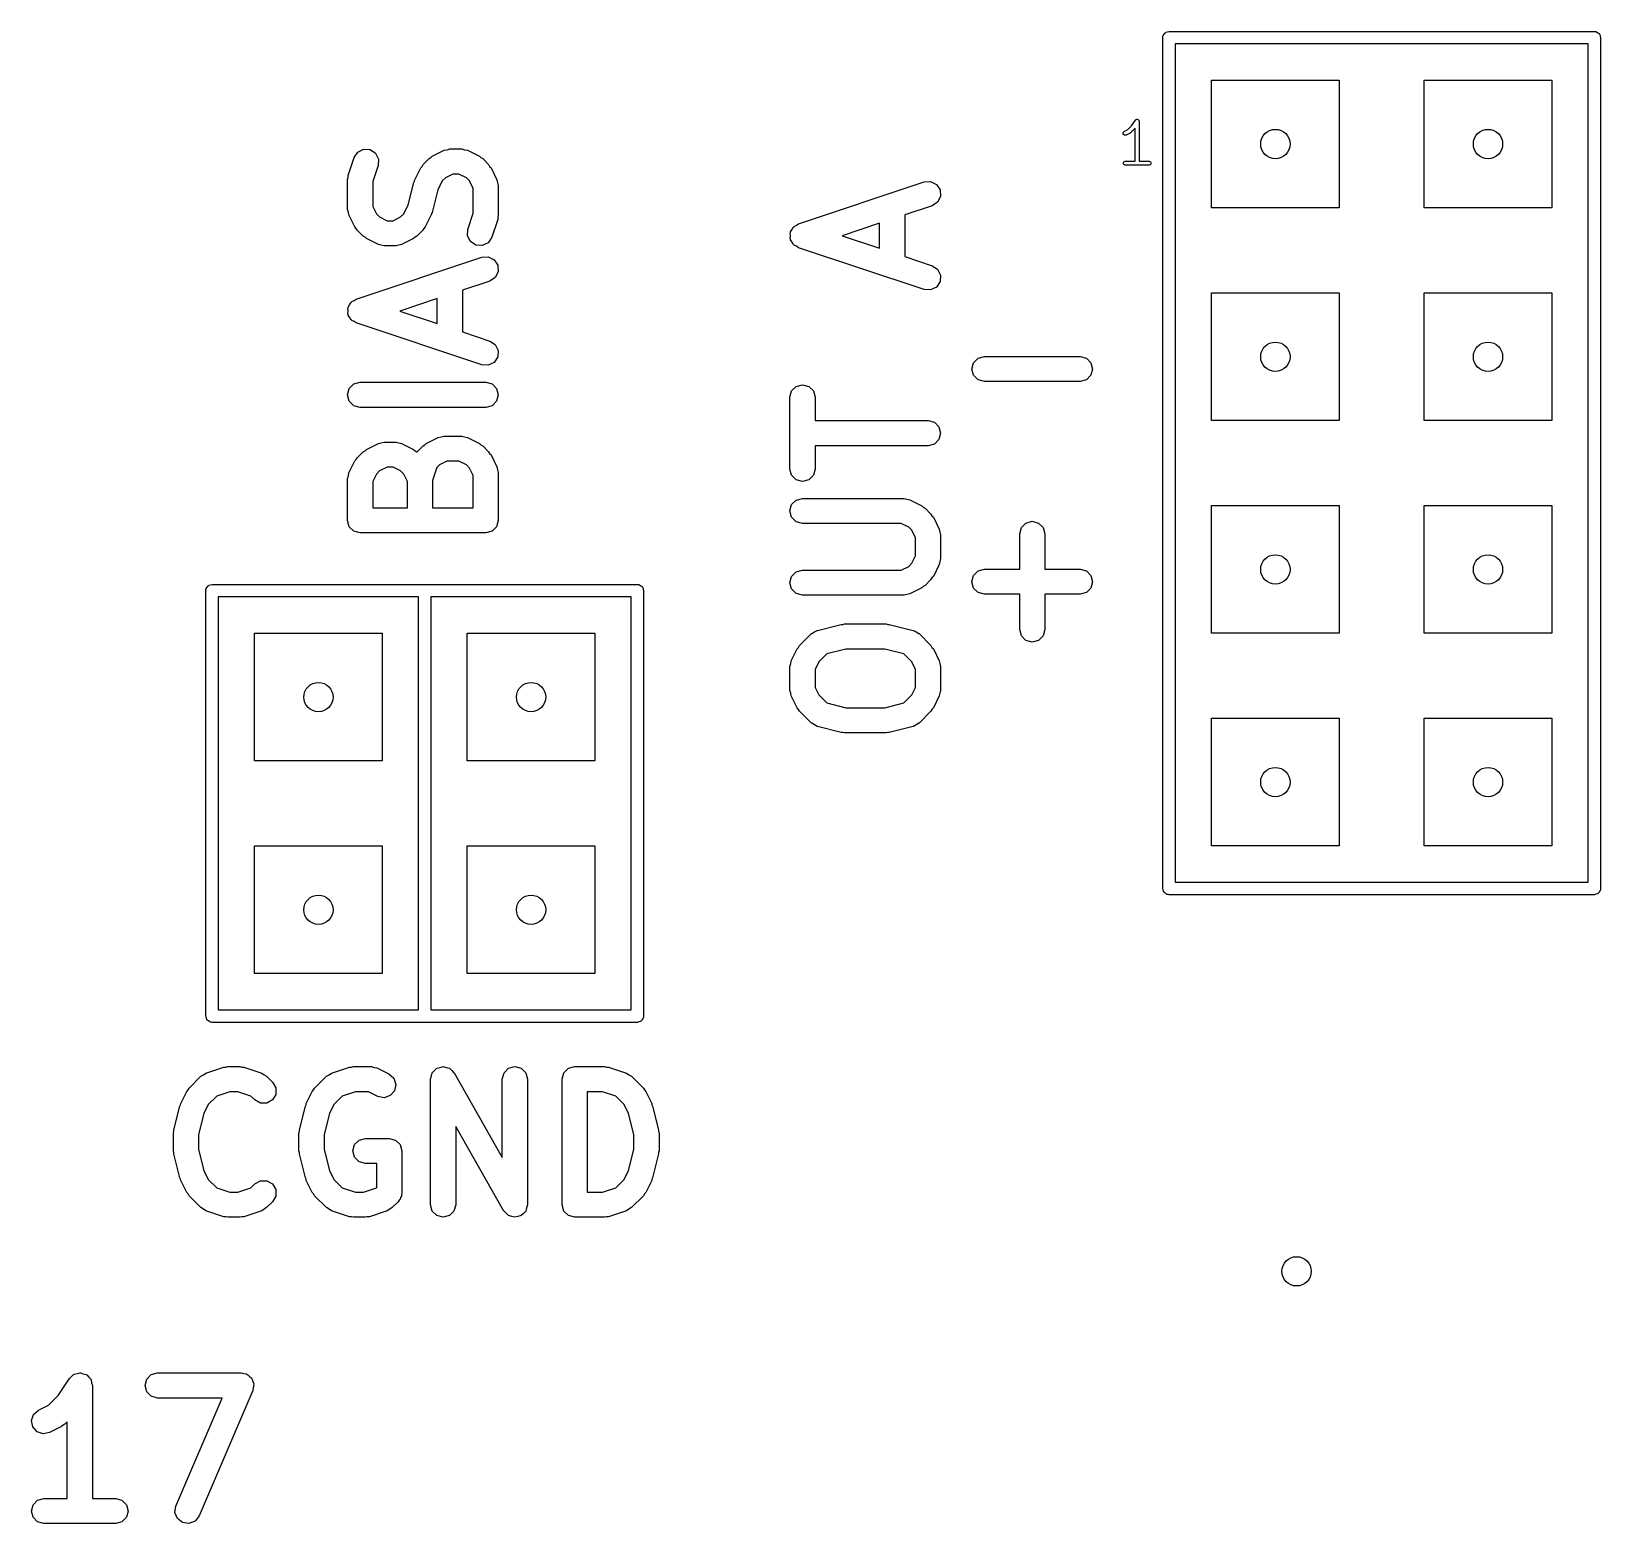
# Model space of a CAD drawing. Extents: x 0.02 to 1.54, y 0.08 to 1.41.
# Drawn here: x 0.805 to 1.543, y 0.081 to 0.783 of the extents above; entities that cross this region are included whole.
import ezdxf

# ---------------------------------------------------------------- set-up
doc = ezdxf.new("R2010")
doc.units = 0
doc.header["$MEASUREMENT"] = 0
doc.layers.add('BLACK', color=7, linetype='CONTINUOUS')

msp = doc.modelspace()

# ---------------------------------------------------------------- linework, layer by layer
at = {"layer": 'BLACK', "linetype": 'CONTINUOUS'}
for p, q in [((1.33772, 0.7816), (1.3381, 0.78226)), ((1.3381, 0.78226), (1.33835, 0.78235)), ((1.33835, 0.78235), (1.33852, 0.78256)), ((1.33852, 0.78256), (1.33928, 0.78269)), ((1.33928, 0.78269), (1.34, 0.78295)), ((1.34, 0.78295), (1.54, 0.78295)), ((1.54, 0.78295), (1.54038, 0.78289)), ((1.54038, 0.78289), (1.54051, 0.78291)), ((1.54051, 0.78291), (1.54063, 0.78284)), ((1.54063, 0.78284), (1.54101, 0.78277)), ((1.54101, 0.78277), (1.5416, 0.78228)), ((1.5416, 0.78228), (1.54226, 0.7819)), ((1.33705, 0.78), (1.33711, 0.78038)), ((1.33705, 0.38), (1.33705, 0.78)), ((1.33709, 0.78051), (1.33716, 0.78063)), ((1.33711, 0.78038), (1.33709, 0.78051)), ((1.33716, 0.78063), (1.33723, 0.78101)), ((1.33723, 0.78101), (1.33772, 0.7816)), ((1.34295, 0.77705), (1.34295, 0.38295)), ((1.53705, 0.77705), (1.34295, 0.77705)), ((1.53705, 0.38295), (1.53705, 0.77705)), ((1.54226, 0.7819), (1.54235, 0.78165)), ((1.54235, 0.78165), (1.54256, 0.78148)), ((1.54256, 0.78148), (1.54269, 0.78072)), ((1.54269, 0.78072), (1.54295, 0.78)), ((1.54295, 0.78), (1.54295, 0.38)), ((1.36, 0.7), (1.36, 0.76)), ((1.36, 0.76), (1.42, 0.76)), ((1.42, 0.76), (1.42, 0.7)), ((1.46, 0.7), (1.46, 0.76)), ((1.46, 0.76), (1.52, 0.76)), ((1.52, 0.76), (1.52, 0.7)), ((1.32067, 0.7368), (1.32236, 0.7385)), ((1.32236, 0.7385), (1.32418, 0.74123)), ((1.32418, 0.74123), (1.32427, 0.74128)), ((1.32427, 0.74128), (1.3243, 0.74138)), ((1.3243, 0.74138), (1.32457, 0.74149)), ((1.32457, 0.74149), (1.32481, 0.74165)), ((1.32481, 0.74165), (1.32491, 0.74163)), ((1.32491, 0.74163), (1.325, 0.74167)), ((1.325, 0.74167), (1.32526, 0.74155)), ((1.32526, 0.74155), (1.32555, 0.7415)), ((1.32555, 0.7415), (1.3256, 0.74142)), ((1.3256, 0.74142), (1.3257, 0.74138)), ((1.3257, 0.74138), (1.32581, 0.74111)), ((1.32581, 0.74111), (1.32597, 0.74087)), ((1.32597, 0.74087), (1.32595, 0.74077)), ((1.32595, 0.74077), (1.32598, 0.74068)), ((1.32598, 0.74068), (1.32598, 0.72198)), ((1.31844, 0.73537), (1.31894, 0.73594)), ((1.3185, 0.73462), (1.31844, 0.73537)), ((1.31906, 0.73412), (1.3185, 0.73462)), ((1.31894, 0.73594), (1.32067, 0.7368)), ((1.31982, 0.73418), (1.31906, 0.73412)), ((1.32169, 0.73511), (1.31982, 0.73418)), ((1.3218, 0.73524), (1.32169, 0.73511)), ((1.32195, 0.7353), (1.3218, 0.73524)), ((1.32382, 0.73717), (1.32195, 0.7353)), ((1.32386, 0.73727), (1.32382, 0.73717)), ((1.32394, 0.73732), (1.32386, 0.73727)), ((1.32402, 0.73743), (1.32394, 0.73732)), ((1.32402, 0.72198), (1.32402, 0.73743)), ((0.95405, 0.7152), (0.95686, 0.72364)), ((0.95686, 0.72364), (0.95854, 0.72619)), ((0.95854, 0.72619), (0.96128, 0.72756)), ((0.96128, 0.72756), (0.96433, 0.72737)), ((0.96433, 0.72737), (0.96688, 0.72569)), ((0.96688, 0.72569), (0.96825, 0.72295)), ((0.99203, 0.72313), (0.99286, 0.72361)), ((0.99286, 0.72361), (0.99357, 0.72424)), ((0.99357, 0.72424), (0.99919, 0.72705)), ((0.99919, 0.72705), (1.00052, 0.72732)), ((1.00052, 0.72732), (1.00183, 0.72768)), ((1.00183, 0.72768), (1.00746, 0.72768)), ((1.00746, 0.72768), (1.00877, 0.72732)), ((1.00877, 0.72732), (1.0101, 0.72705)), ((1.0101, 0.72705), (1.01572, 0.72424)), ((1.01572, 0.72424), (1.01643, 0.72361)), ((1.01643, 0.72361), (1.01726, 0.72313)), ((0.96806, 0.7199), (0.96556, 0.71238)), ((0.96825, 0.72295), (0.96806, 0.7199)), ((0.9853, 0.71316), (0.98811, 0.71879)), ((0.98811, 0.71879), (0.98874, 0.7195)), ((0.98874, 0.7195), (0.98922, 0.72032)), ((0.98922, 0.72032), (0.99203, 0.72313)), ((1.00323, 0.71586), (0.99971, 0.7141)), ((1.00606, 0.71586), (1.00323, 0.71586)), ((1.00958, 0.7141), (1.00606, 0.71586)), ((1.01726, 0.72313), (1.02007, 0.72032)), ((1.02007, 0.72032), (1.02054, 0.7195)), ((1.02054, 0.7195), (1.02118, 0.71879)), ((1.02118, 0.71879), (1.02399, 0.71316)), ((1.31839, 0.721), (1.31868, 0.72169)), ((1.31868, 0.7203), (1.31839, 0.721)), ((1.31868, 0.72169), (1.31938, 0.72198)), ((1.31938, 0.72001), (1.31868, 0.7203)), ((1.31938, 0.72198), (1.32402, 0.72198)), ((1.325, 0.72001), (1.31938, 0.72001)), ((1.33062, 0.72001), (1.325, 0.72001)), ((1.32598, 0.72198), (1.33062, 0.72198)), ((1.33062, 0.72198), (1.33132, 0.72169)), ((1.33132, 0.7203), (1.33062, 0.72001)), ((1.33132, 0.72169), (1.33161, 0.721)), ((1.33161, 0.721), (1.33132, 0.7203)), ((0.95374, 0.71333), (0.95399, 0.71425)), ((0.95374, 0.69927), (0.95374, 0.71333)), ((0.95399, 0.71425), (0.95405, 0.7152)), ((0.96556, 0.71238), (0.96556, 0.70067)), ((0.9822, 0.70134), (0.98486, 0.71195)), ((0.98486, 0.71195), (0.98517, 0.71252)), ((0.98517, 0.71252), (0.9853, 0.71316)), ((0.99616, 0.70846), (0.9935, 0.69784)), ((0.99825, 0.71265), (0.99616, 0.70846)), ((0.99971, 0.7141), (0.99825, 0.71265)), ((1.01104, 0.71265), (1.00958, 0.7141)), ((1.0128, 0.70913), (1.01104, 0.71265)), ((1.0128, 0.69742), (1.0128, 0.70913)), ((1.02399, 0.71316), (1.02426, 0.71183)), ((1.02426, 0.71183), (1.02461, 0.71052)), ((1.02461, 0.71052), (1.02461, 0.69646)), ((1.16578, 0.69246), (1.22484, 0.71215)), ((1.22484, 0.71215), (1.22789, 0.71233)), ((1.22789, 0.71233), (1.23062, 0.71096)), ((1.23062, 0.71096), (1.23231, 0.70841)), ((1.23231, 0.70841), (1.23249, 0.70536)), ((0.98011, 0.69715), (0.9822, 0.70134)), ((1.23112, 0.70263), (1.22857, 0.70094)), ((1.23249, 0.70536), (1.23112, 0.70263)), ((0.9541, 0.69796), (0.95374, 0.69927)), ((0.95437, 0.69663), (0.9541, 0.69796)), ((0.95718, 0.69101), (0.95437, 0.69663)), ((0.96556, 0.70067), (0.96732, 0.69715)), ((0.96732, 0.69715), (0.96877, 0.69569)), ((0.96877, 0.69569), (0.97229, 0.69393)), ((0.97229, 0.69393), (0.97513, 0.69393)), ((0.97513, 0.69393), (0.97865, 0.69569)), ((0.97865, 0.69569), (0.98011, 0.69715)), ((0.99305, 0.69663), (0.99024, 0.69101)), ((0.99318, 0.69727), (0.99305, 0.69663)), ((0.9935, 0.69784), (0.99318, 0.69727)), ((1.01029, 0.68989), (1.0128, 0.69742)), ((1.02431, 0.69459), (1.0215, 0.68616)), ((1.02437, 0.69554), (1.02431, 0.69459)), ((1.02461, 0.69646), (1.02437, 0.69554)), ((1.22857, 0.70094), (1.21574, 0.69667)), ((1.21574, 0.69667), (1.21574, 0.67706)), ((1.42, 0.7), (1.36, 0.7)), ((1.52, 0.7), (1.46, 0.7)), ((0.95781, 0.6903), (0.95718, 0.69101)), ((0.95829, 0.68947), (0.95781, 0.6903)), ((0.9611, 0.68666), (0.95829, 0.68947)), ((0.96192, 0.68619), (0.9611, 0.68666)), ((0.98632, 0.68666), (0.9855, 0.68619)), ((0.98914, 0.68947), (0.98632, 0.68666)), ((0.98961, 0.6903), (0.98914, 0.68947)), ((0.99024, 0.69101), (0.98961, 0.6903)), ((1.01011, 0.68684), (1.01029, 0.68989)), ((1.01148, 0.68411), (1.01011, 0.68684)), ((1.16187, 0.68805), (1.16203, 0.68837)), ((1.16194, 0.68686), (1.16187, 0.68805)), ((1.16187, 0.68568), (1.16194, 0.68686)), ((1.16203, 0.68837), (1.16205, 0.68873)), ((1.16205, 0.68873), (1.1627, 0.68972)), ((1.1627, 0.68972), (1.16323, 0.69078)), ((1.16323, 0.69078), (1.16353, 0.69098)), ((1.16353, 0.69098), (1.16373, 0.69128)), ((1.16373, 0.69128), (1.16479, 0.69181)), ((1.16479, 0.69181), (1.16578, 0.69246)), ((1.20393, 0.69273), (1.18633, 0.68686)), ((1.18633, 0.68686), (1.20393, 0.68099)), ((1.20393, 0.68099), (1.20393, 0.69273)), ((0.96263, 0.68556), (0.96192, 0.68619)), ((0.96826, 0.68274), (0.96263, 0.68556)), ((0.96959, 0.68247), (0.96826, 0.68274)), ((0.9709, 0.68212), (0.96959, 0.68247)), ((0.97652, 0.68212), (0.9709, 0.68212)), ((0.97784, 0.68247), (0.97652, 0.68212)), ((0.97916, 0.68274), (0.97784, 0.68247)), ((0.98479, 0.68556), (0.97916, 0.68274)), ((0.9855, 0.68619), (0.98479, 0.68556)), ((1.01403, 0.68242), (1.01148, 0.68411)), ((1.01708, 0.68224), (1.01403, 0.68242)), ((1.01981, 0.68361), (1.01708, 0.68224)), ((1.0215, 0.68616), (1.01981, 0.68361)), ((1.16203, 0.68536), (1.16187, 0.68568)), ((1.16205, 0.68499), (1.16203, 0.68536)), ((1.1627, 0.684), (1.16205, 0.68499)), ((1.16323, 0.68294), (1.1627, 0.684)), ((1.16353, 0.68274), (1.16323, 0.68294)), ((1.16373, 0.68244), (1.16353, 0.68274)), ((1.16479, 0.68191), (1.16373, 0.68244)), ((1.16578, 0.68126), (1.16479, 0.68191)), ((1.22484, 0.66157), (1.16578, 0.68126)), ((0.95778, 0.65707), (1.01684, 0.67675)), ((1.01684, 0.67675), (1.01989, 0.67694)), ((1.01989, 0.67694), (1.02262, 0.67557)), ((1.02262, 0.67557), (1.02431, 0.67302)), ((1.02431, 0.67302), (1.02449, 0.66997)), ((1.21574, 0.67706), (1.22857, 0.67278)), ((1.22857, 0.67278), (1.23112, 0.67109)), ((1.02057, 0.66555), (1.00774, 0.66127)), ((1.02312, 0.66723), (1.02057, 0.66555)), ((1.02449, 0.66997), (1.02312, 0.66723)), ((1.23231, 0.66531), (1.23062, 0.66276)), ((1.23112, 0.67109), (1.23249, 0.66836)), ((1.23249, 0.66836), (1.23231, 0.66531)), ((0.95679, 0.65642), (0.95778, 0.65707)), ((0.99593, 0.65733), (0.97833, 0.65147)), ((0.99593, 0.6456), (0.99593, 0.65733)), ((1.00774, 0.66127), (1.00774, 0.64166)), ((1.22789, 0.66139), (1.22484, 0.66157)), ((1.23062, 0.66276), (1.22789, 0.66139)), ((1.36, 0.6), (1.36, 0.66)), ((1.36, 0.66), (1.42, 0.66)), ((1.42, 0.66), (1.42, 0.6)), ((1.46, 0.6), (1.46, 0.66)), ((1.46, 0.66), (1.52, 0.66)), ((1.52, 0.66), (1.52, 0.6)), ((0.95386, 0.65265), (0.95403, 0.65297)), ((0.95394, 0.65147), (0.95386, 0.65265)), ((0.95386, 0.65028), (0.95394, 0.65147)), ((0.95403, 0.64996), (0.95386, 0.65028)), ((0.95403, 0.65297), (0.95405, 0.65333)), ((0.95405, 0.6496), (0.95403, 0.64996)), ((0.95405, 0.65333), (0.9547, 0.65432)), ((0.9547, 0.64861), (0.95405, 0.6496)), ((0.9547, 0.65432), (0.95523, 0.65538)), ((0.95523, 0.65538), (0.95553, 0.65558)), ((0.95553, 0.65558), (0.95573, 0.65589)), ((0.95573, 0.65589), (0.95679, 0.65642)), ((0.97833, 0.65147), (0.99593, 0.6456)), ((0.95523, 0.64755), (0.9547, 0.64861)), ((0.95553, 0.64735), (0.95523, 0.64755)), ((0.95573, 0.64705), (0.95553, 0.64735)), ((0.95679, 0.64652), (0.95573, 0.64705)), ((0.95778, 0.64586), (0.95679, 0.64652)), ((1.01684, 0.62618), (0.95778, 0.64586)), ((1.00774, 0.64166), (1.02057, 0.63738)), ((1.02057, 0.63738), (1.02312, 0.6357)), ((1.02312, 0.6357), (1.02449, 0.63297)), ((1.02262, 0.62736), (1.01989, 0.626)), ((1.02431, 0.62991), (1.02262, 0.62736)), ((1.02449, 0.63297), (1.02431, 0.62991)), ((1.24806, 0.62716), (1.25022, 0.62932)), ((1.25022, 0.62932), (1.25317, 0.63011)), ((1.25317, 0.63011), (1.29817, 0.63011)), ((1.29817, 0.63011), (1.30112, 0.62932)), ((1.30112, 0.62932), (1.30328, 0.62716)), ((1.01989, 0.626), (1.01684, 0.62618)), ((1.24727, 0.62421), (1.24806, 0.62716)), ((1.24806, 0.62126), (1.24727, 0.62421)), ((1.25022, 0.61909), (1.24806, 0.62126)), ((1.30328, 0.62126), (1.30112, 0.61909)), ((1.30328, 0.62716), (1.30407, 0.62421)), ((1.30407, 0.62421), (1.30328, 0.62126)), ((0.95374, 0.6121), (0.95454, 0.61505)), ((0.95454, 0.61505), (0.9567, 0.61721)), ((0.9567, 0.61721), (0.95965, 0.618)), ((0.95965, 0.618), (1.01871, 0.618)), ((1.01871, 0.618), (1.02166, 0.61721)), ((1.02166, 0.61721), (1.02382, 0.61505)), ((1.02382, 0.61505), (1.02461, 0.6121)), ((1.16175, 0.61093), (1.16254, 0.61389)), ((1.16254, 0.61389), (1.1647, 0.61605)), ((1.1647, 0.61605), (1.16765, 0.61684)), ((1.16765, 0.61684), (1.1706, 0.61605)), ((1.1706, 0.61605), (1.17277, 0.61389)), ((1.17277, 0.61389), (1.17356, 0.61093)), ((1.25317, 0.6183), (1.25022, 0.61909)), ((1.29817, 0.6183), (1.25317, 0.6183)), ((1.30112, 0.61909), (1.29817, 0.6183)), ((0.95454, 0.60914), (0.95374, 0.6121)), ((0.9567, 0.60698), (0.95454, 0.60914)), ((0.95965, 0.60619), (0.9567, 0.60698)), ((1.01871, 0.60619), (0.95965, 0.60619)), ((1.02166, 0.60698), (1.01871, 0.60619)), ((1.02382, 0.60914), (1.02166, 0.60698)), ((1.02461, 0.6121), (1.02382, 0.60914)), ((1.16175, 0.57719), (1.16175, 0.61093)), ((1.17356, 0.61093), (1.17356, 0.59997)), ((1.17356, 0.59997), (1.22671, 0.59997)), ((1.22671, 0.59997), (1.22966, 0.59918)), ((1.22966, 0.59918), (1.23182, 0.59701)), ((1.42, 0.6), (1.36, 0.6)), ((1.52, 0.6), (1.46, 0.6)), ((0.99076, 0.58926), (0.99638, 0.59207)), ((0.99638, 0.59207), (0.99771, 0.59234)), ((0.99771, 0.59234), (0.99902, 0.59269)), ((0.99902, 0.59269), (1.00746, 0.59269)), ((1.00746, 0.59269), (1.00877, 0.59234)), ((1.00877, 0.59234), (1.0101, 0.59207)), ((1.0101, 0.59207), (1.01572, 0.58926)), ((1.23182, 0.59111), (1.22966, 0.58895)), ((1.23182, 0.59701), (1.23261, 0.59406)), ((1.23261, 0.59406), (1.23182, 0.59111)), ((0.95829, 0.58253), (0.9611, 0.58534)), ((0.9611, 0.58534), (0.96192, 0.58581)), ((0.96192, 0.58581), (0.96263, 0.58644)), ((0.96263, 0.58644), (0.96826, 0.58926)), ((0.96826, 0.58926), (0.96959, 0.58953)), ((0.96959, 0.58953), (0.9709, 0.58988)), ((0.9709, 0.58988), (0.97652, 0.58988)), ((0.97652, 0.58988), (0.97784, 0.58953)), ((0.97784, 0.58953), (0.97916, 0.58926)), ((0.97916, 0.58926), (0.98479, 0.58644)), ((0.98479, 0.58644), (0.9855, 0.58581)), ((0.9855, 0.58581), (0.98632, 0.58534)), ((0.98632, 0.58534), (0.98638, 0.58529)), ((0.98638, 0.58529), (0.98641, 0.58534)), ((0.98641, 0.58534), (0.98922, 0.58815)), ((0.98922, 0.58815), (0.99004, 0.58863)), ((0.99004, 0.58863), (0.99076, 0.58926)), ((1.01572, 0.58926), (1.01643, 0.58863)), ((1.01643, 0.58863), (1.01726, 0.58815)), ((1.01726, 0.58815), (1.02007, 0.58534)), ((1.02007, 0.58534), (1.02054, 0.58452)), ((1.02054, 0.58452), (1.02118, 0.5838)), ((1.02118, 0.5838), (1.02399, 0.57818)), ((1.22671, 0.58815), (1.17356, 0.58815)), ((1.17356, 0.58815), (1.17356, 0.57719)), ((1.22966, 0.58895), (1.22671, 0.58815)), ((0.95437, 0.57537), (0.95718, 0.58099)), ((0.95718, 0.58099), (0.95781, 0.5817)), ((0.95781, 0.5817), (0.95829, 0.58253)), ((0.96877, 0.57631), (0.96732, 0.57485)), ((0.97229, 0.57807), (0.96877, 0.57631)), ((0.97513, 0.57807), (0.97229, 0.57807)), ((0.97865, 0.57631), (0.97513, 0.57807)), ((0.98011, 0.57485), (0.97865, 0.57631)), ((0.99575, 0.57797), (0.99368, 0.57177)), ((0.99689, 0.57912), (0.99575, 0.57797)), ((1.00041, 0.58088), (0.99689, 0.57912)), ((1.00606, 0.58088), (1.00041, 0.58088)), ((1.00958, 0.57912), (1.00606, 0.58088)), ((1.01104, 0.57766), (1.00958, 0.57912)), ((1.0128, 0.57415), (1.01104, 0.57766)), ((1.02399, 0.57818), (1.02426, 0.57685)), ((1.02426, 0.57685), (1.02461, 0.57554)), ((1.16254, 0.57424), (1.16175, 0.57719)), ((1.17356, 0.57719), (1.17277, 0.57424)), ((0.95374, 0.57273), (0.9541, 0.57404)), ((0.95374, 0.55304), (0.95374, 0.57273)), ((0.9541, 0.57404), (0.95437, 0.57537)), ((0.96732, 0.57485), (0.96556, 0.57133)), ((0.96556, 0.57133), (0.96556, 0.55895)), ((0.98187, 0.57133), (0.98011, 0.57485)), ((0.98187, 0.55895), (0.98187, 0.57133)), ((0.99368, 0.57177), (0.99368, 0.55895)), ((1.0128, 0.55895), (1.0128, 0.57415)), ((1.02461, 0.57554), (1.02461, 0.55304)), ((1.1647, 0.57207), (1.16254, 0.57424)), ((1.16765, 0.57128), (1.1647, 0.57207)), ((1.1706, 0.57207), (1.16765, 0.57128)), ((1.17277, 0.57424), (1.1706, 0.57207)), ((1.16254, 0.56046), (1.1647, 0.56262)), ((1.1647, 0.56262), (1.16765, 0.56341)), ((1.16765, 0.56341), (1.21546, 0.56341)), ((1.21546, 0.56341), (1.21677, 0.56306)), ((1.21677, 0.56306), (1.2181, 0.56278)), ((1.2181, 0.56278), (1.22372, 0.55997)), ((0.96556, 0.55895), (0.98187, 0.55895)), ((0.99368, 0.55895), (1.0128, 0.55895)), ((1.16175, 0.5575), (1.16254, 0.56046)), ((1.16254, 0.55455), (1.16175, 0.5575)), ((1.1647, 0.55239), (1.16254, 0.55455)), ((1.22372, 0.55997), (1.22443, 0.55934)), ((1.22443, 0.55934), (1.22526, 0.55887)), ((1.22526, 0.55887), (1.22807, 0.55605)), ((1.22807, 0.55605), (1.22854, 0.55523)), ((1.22854, 0.55523), (1.22918, 0.55452)), ((1.22918, 0.55452), (1.23199, 0.5489)), ((1.36, 0.5), (1.36, 0.56)), ((1.36, 0.56), (1.42, 0.56)), ((1.42, 0.56), (1.42, 0.5)), ((1.46, 0.5), (1.46, 0.56)), ((1.46, 0.56), (1.52, 0.56)), ((1.52, 0.56), (1.52, 0.5)), ((0.95454, 0.55009), (0.95374, 0.55304)), ((0.9567, 0.54793), (0.95454, 0.55009)), ((0.95965, 0.54714), (0.9567, 0.54793)), ((0.98777, 0.54714), (0.95965, 0.54714)), ((1.01871, 0.54714), (0.98777, 0.54714)), ((1.02166, 0.54793), (1.01871, 0.54714)), ((1.02382, 0.55009), (1.02166, 0.54793)), ((1.02461, 0.55304), (1.02382, 0.55009)), ((1.16765, 0.5516), (1.1647, 0.55239)), ((1.21406, 0.5516), (1.16765, 0.5516)), ((1.21758, 0.54984), (1.21406, 0.5516)), ((1.21904, 0.54838), (1.21758, 0.54984)), ((1.2208, 0.54486), (1.21904, 0.54838)), ((1.23199, 0.5489), (1.23226, 0.54756)), ((1.23226, 0.54756), (1.23261, 0.54625)), ((1.23261, 0.54625), (1.23261, 0.53501)), ((1.26977, 0.54671), (1.27056, 0.54966)), ((1.26977, 0.53011), (1.26977, 0.54671)), ((1.27056, 0.54966), (1.27272, 0.55182)), ((1.27272, 0.55182), (1.27567, 0.55261)), ((1.27567, 0.55261), (1.27862, 0.55182)), ((1.27862, 0.55182), (1.28079, 0.54966)), ((1.28079, 0.54966), (1.28158, 0.54671)), ((1.28158, 0.54671), (1.28158, 0.53011)), ((1.2208, 0.5364), (1.2208, 0.54486)), ((1.21406, 0.52966), (1.21758, 0.53142)), ((1.21758, 0.53142), (1.21904, 0.53288)), ((1.21904, 0.53288), (1.2208, 0.5364)), ((1.23199, 0.53236), (1.22918, 0.52674)), ((1.23226, 0.53369), (1.23199, 0.53236)), ((1.23261, 0.53501), (1.23226, 0.53369)), ((1.16175, 0.52376), (1.16254, 0.52671)), ((1.16254, 0.52671), (1.1647, 0.52887)), ((1.1647, 0.52887), (1.16765, 0.52966)), ((1.16765, 0.52966), (1.21406, 0.52966)), ((1.22807, 0.52521), (1.22526, 0.52239)), ((1.22854, 0.52603), (1.22807, 0.52521)), ((1.22918, 0.52674), (1.22854, 0.52603)), ((1.24727, 0.52421), (1.24806, 0.52716)), ((1.24806, 0.52126), (1.24727, 0.52421)), ((1.24806, 0.52716), (1.25022, 0.52932)), ((1.25022, 0.52932), (1.25317, 0.53011)), ((1.25317, 0.53011), (1.26977, 0.53011)), ((1.28158, 0.53011), (1.29817, 0.53011)), ((1.29817, 0.53011), (1.30112, 0.52932)), ((1.30112, 0.52932), (1.30328, 0.52716)), ((1.30328, 0.52716), (1.30407, 0.52421)), ((1.30407, 0.52421), (1.30328, 0.52126)), ((0.88705, 0.52), (0.88711, 0.52038)), ((0.88705, 0.32), (0.88705, 0.52)), ((0.88709, 0.52051), (0.88716, 0.52063)), ((0.88711, 0.52038), (0.88709, 0.52051)), ((0.88716, 0.52063), (0.88723, 0.52101)), ((0.88723, 0.52101), (0.88772, 0.5216)), ((0.88772, 0.5216), (0.8881, 0.52226)), ((0.8881, 0.52226), (0.88835, 0.52235)), ((0.88835, 0.52235), (0.88852, 0.52256)), ((0.88852, 0.52256), (0.88928, 0.52269)), ((0.88928, 0.52269), (0.89, 0.52295)), ((0.89, 0.52295), (0.99, 0.52295)), ((0.89295, 0.51705), (0.89295, 0.32295)), ((0.98705, 0.51705), (0.89295, 0.51705)), ((0.98705, 0.32295), (0.98705, 0.51705)), ((0.99, 0.52295), (1.09, 0.52295)), ((0.99295, 0.51705), (0.99295, 0.32295)), ((1.08705, 0.51705), (0.99295, 0.51705)), ((1.08705, 0.32295), (1.08705, 0.51705)), ((1.09, 0.52295), (1.09038, 0.52289)), ((1.09038, 0.52289), (1.09051, 0.52291)), ((1.09051, 0.52291), (1.09063, 0.52284)), ((1.09063, 0.52284), (1.09101, 0.52277)), ((1.09101, 0.52277), (1.0916, 0.52228)), ((1.0916, 0.52228), (1.09226, 0.5219)), ((1.09226, 0.5219), (1.09235, 0.52165)), ((1.09235, 0.52165), (1.09256, 0.52148)), ((1.09256, 0.52148), (1.09269, 0.52072)), ((1.09269, 0.52072), (1.09295, 0.52)), ((1.09295, 0.52), (1.09295, 0.32)), ((1.16254, 0.5208), (1.16175, 0.52376)), ((1.1647, 0.51864), (1.16254, 0.5208)), ((1.16765, 0.51785), (1.1647, 0.51864)), ((1.21546, 0.51785), (1.16765, 0.51785)), ((1.21677, 0.5182), (1.21546, 0.51785)), ((1.2181, 0.51848), (1.21677, 0.5182)), ((1.22372, 0.52129), (1.2181, 0.51848)), ((1.22443, 0.52192), (1.22372, 0.52129)), ((1.22526, 0.52239), (1.22443, 0.52192)), ((1.25022, 0.51909), (1.24806, 0.52126)), ((1.25317, 0.5183), (1.25022, 0.51909)), ((1.26977, 0.5183), (1.25317, 0.5183)), ((1.26977, 0.50171), (1.26977, 0.5183)), ((1.29817, 0.5183), (1.28158, 0.5183)), ((1.28158, 0.5183), (1.28158, 0.50171)), ((1.30112, 0.51909), (1.29817, 0.5183)), ((1.30328, 0.52126), (1.30112, 0.51909)), ((1.17465, 0.50136), (1.1859, 0.50418)), ((1.1859, 0.50418), (1.18663, 0.50416)), ((1.18663, 0.50416), (1.18734, 0.50435)), ((1.18734, 0.50435), (1.20702, 0.50435)), ((1.20702, 0.50435), (1.20772, 0.50416)), ((1.20772, 0.50416), (1.20845, 0.50418)), ((1.20845, 0.50418), (1.2197, 0.50136)), ((0.91, 0.44), (0.91, 0.5)), ((0.91, 0.5), (0.97, 0.5)), ((0.97, 0.5), (0.97, 0.44)), ((1.01, 0.44), (1.01, 0.5)), ((1.01, 0.5), (1.07, 0.5)), ((1.07, 0.5), (1.07, 0.44)), ((1.16629, 0.49419), (1.17191, 0.49981)), ((1.17191, 0.49981), (1.17196, 0.49984)), ((1.17196, 0.49984), (1.17198, 0.49988)), ((1.17198, 0.49988), (1.17328, 0.5006)), ((1.17328, 0.5006), (1.17456, 0.50134)), ((1.17456, 0.50134), (1.17461, 0.50134)), ((1.17461, 0.50134), (1.17465, 0.50136)), ((1.2197, 0.50136), (1.21975, 0.50134)), ((1.21975, 0.50134), (1.2198, 0.50134)), ((1.2198, 0.50134), (1.22108, 0.5006)), ((1.22108, 0.5006), (1.22237, 0.49988)), ((1.22237, 0.49988), (1.2224, 0.49984)), ((1.2224, 0.49984), (1.22245, 0.49981)), ((1.22245, 0.49981), (1.22807, 0.49419)), ((1.27056, 0.49876), (1.26977, 0.50171)), ((1.27272, 0.4966), (1.27056, 0.49876)), ((1.27567, 0.49581), (1.27272, 0.4966)), ((1.27862, 0.4966), (1.27567, 0.49581)), ((1.28079, 0.49876), (1.27862, 0.4966)), ((1.28158, 0.50171), (1.28079, 0.49876)), ((1.42, 0.5), (1.36, 0.5)), ((1.52, 0.5), (1.46, 0.5)), ((1.1621, 0.4857), (1.16237, 0.48703)), ((1.16237, 0.48703), (1.16518, 0.49265)), ((1.16518, 0.49265), (1.16581, 0.49336)), ((1.16581, 0.49336), (1.16629, 0.49419)), ((1.17911, 0.4903), (1.17532, 0.48651)), ((1.18806, 0.49254), (1.17911, 0.4903)), ((1.20629, 0.49254), (1.18806, 0.49254)), ((1.21525, 0.4903), (1.20629, 0.49254)), ((1.21904, 0.48651), (1.21525, 0.4903)), ((1.22807, 0.49419), (1.22854, 0.49336)), ((1.22854, 0.49336), (1.22918, 0.49265)), ((1.22918, 0.49265), (1.23199, 0.48703)), ((1.23199, 0.48703), (1.23226, 0.4857)), ((1.16175, 0.48439), (1.1621, 0.4857)), ((1.16175, 0.47314), (1.16175, 0.48439)), ((1.17532, 0.48651), (1.17356, 0.48299)), ((1.17356, 0.48299), (1.17356, 0.47453)), ((1.2208, 0.48299), (1.21904, 0.48651)), ((1.2208, 0.47453), (1.2208, 0.48299)), ((1.23226, 0.4857), (1.23261, 0.48439)), ((1.23261, 0.48439), (1.23261, 0.47314)), ((1.1621, 0.47183), (1.16175, 0.47314)), ((1.17356, 0.47453), (1.17532, 0.47101)), ((1.21904, 0.47101), (1.2208, 0.47453)), ((1.23261, 0.47314), (1.23226, 0.47183)), ((1.16237, 0.4705), (1.1621, 0.47183)), ((1.16518, 0.46487), (1.16237, 0.4705)), ((1.17532, 0.47101), (1.17911, 0.46722)), ((1.17911, 0.46722), (1.18806, 0.46498)), ((1.18806, 0.46498), (1.20629, 0.46498)), ((1.20629, 0.46498), (1.21525, 0.46722)), ((1.21525, 0.46722), (1.21904, 0.47101)), ((1.23199, 0.4705), (1.22918, 0.46487)), ((1.23226, 0.47183), (1.23199, 0.4705)), ((1.16581, 0.46416), (1.16518, 0.46487)), ((1.16629, 0.46334), (1.16581, 0.46416)), ((1.17191, 0.45771), (1.16629, 0.46334)), ((1.17196, 0.45769), (1.17191, 0.45771)), ((1.17198, 0.45764), (1.17196, 0.45769)), ((1.17328, 0.45693), (1.17198, 0.45764)), ((1.22237, 0.45764), (1.22108, 0.45693)), ((1.2224, 0.45769), (1.22237, 0.45764)), ((1.22245, 0.45771), (1.2224, 0.45769)), ((1.22807, 0.46334), (1.22245, 0.45771)), ((1.22854, 0.46416), (1.22807, 0.46334)), ((1.22918, 0.46487), (1.22854, 0.46416)), ((1.36, 0.4), (1.36, 0.46)), ((1.36, 0.46), (1.42, 0.46)), ((1.42, 0.46), (1.42, 0.4)), ((1.46, 0.4), (1.46, 0.46)), ((1.46, 0.46), (1.52, 0.46)), ((1.52, 0.46), (1.52, 0.4)), ((1.17456, 0.45619), (1.17328, 0.45693)), ((1.17461, 0.45619), (1.17456, 0.45619)), ((1.17465, 0.45616), (1.17461, 0.45619)), ((1.1859, 0.45335), (1.17465, 0.45616)), ((1.18663, 0.45336), (1.1859, 0.45335)), ((1.18734, 0.45317), (1.18663, 0.45336)), ((1.20702, 0.45317), (1.18734, 0.45317)), ((1.20772, 0.45336), (1.20702, 0.45317)), ((1.20845, 0.45335), (1.20772, 0.45336)), ((1.2197, 0.45616), (1.20845, 0.45335)), ((1.21975, 0.45619), (1.2197, 0.45616)), ((1.2198, 0.45619), (1.21975, 0.45619)), ((1.22108, 0.45693), (1.2198, 0.45619)), ((0.97, 0.44), (0.91, 0.44)), ((1.07, 0.44), (1.01, 0.44)), ((0.91, 0.34), (0.91, 0.4)), ((0.91, 0.4), (0.97, 0.4)), ((0.97, 0.4), (0.97, 0.34)), ((1.01, 0.34), (1.01, 0.4)), ((1.01, 0.4), (1.07, 0.4)), ((1.07, 0.4), (1.07, 0.34)), ((1.42, 0.4), (1.36, 0.4)), ((1.52, 0.4), (1.46, 0.4)), ((1.33731, 0.37928), (1.33705, 0.38)), ((1.33744, 0.37852), (1.33731, 0.37928)), ((1.33765, 0.37835), (1.33744, 0.37852)), ((1.33774, 0.3781), (1.33765, 0.37835)), ((1.3384, 0.37772), (1.33774, 0.3781)), ((1.33899, 0.37722), (1.3384, 0.37772)), ((1.33937, 0.37716), (1.33899, 0.37722)), ((1.33949, 0.37709), (1.33937, 0.37716)), ((1.33962, 0.37711), (1.33949, 0.37709)), ((1.34, 0.37705), (1.33962, 0.37711)), ((1.54, 0.37705), (1.34, 0.37705)), ((1.34295, 0.38295), (1.53705, 0.38295)), ((1.54072, 0.37731), (1.54, 0.37705)), ((1.54148, 0.37744), (1.54072, 0.37731)), ((1.54165, 0.37765), (1.54148, 0.37744)), ((1.5419, 0.37774), (1.54165, 0.37765)), ((1.54228, 0.3784), (1.5419, 0.37774)), ((1.54277, 0.37899), (1.54228, 0.3784)), ((1.54284, 0.37937), (1.54277, 0.37899)), ((1.54291, 0.37949), (1.54284, 0.37937)), ((1.54295, 0.38), (1.54289, 0.37962)), ((1.54289, 0.37962), (1.54291, 0.37949)), ((0.97, 0.34), (0.91, 0.34)), ((1.07, 0.34), (1.01, 0.34)), ((0.88731, 0.31928), (0.88705, 0.32)), ((0.88744, 0.31852), (0.88731, 0.31928)), ((0.88765, 0.31835), (0.88744, 0.31852)), ((0.88774, 0.3181), (0.88765, 0.31835)), ((0.8884, 0.31772), (0.88774, 0.3181)), ((0.88899, 0.31722), (0.8884, 0.31772)), ((0.89295, 0.32295), (0.98705, 0.32295)), ((0.99295, 0.32295), (1.08705, 0.32295)), ((1.09072, 0.31731), (1.09, 0.31705)), ((1.09148, 0.31744), (1.09072, 0.31731)), ((1.09165, 0.31765), (1.09148, 0.31744)), ((1.0919, 0.31774), (1.09165, 0.31765)), ((1.09228, 0.3184), (1.0919, 0.31774)), ((1.09277, 0.31899), (1.09228, 0.3184)), ((1.09284, 0.31937), (1.09277, 0.31899)), ((1.09291, 0.31949), (1.09284, 0.31937)), ((1.09295, 0.32), (1.09289, 0.31962)), ((1.09289, 0.31962), (1.09291, 0.31949)), ((0.88937, 0.31716), (0.88899, 0.31722)), ((0.88949, 0.31709), (0.88937, 0.31716)), ((0.88962, 0.31711), (0.88949, 0.31709)), ((0.89, 0.31705), (0.88962, 0.31711)), ((0.99, 0.31705), (0.89, 0.31705)), ((1.09, 0.31705), (0.99, 0.31705)), ((0.88711, 0.29314), (0.89555, 0.29595)), ((0.89555, 0.29595), (0.8965, 0.29601)), ((0.8965, 0.29601), (0.89742, 0.29625)), ((0.89742, 0.29625), (0.90304, 0.29625)), ((0.90304, 0.29625), (0.90396, 0.29601)), ((0.90396, 0.29601), (0.90491, 0.29595)), ((0.90491, 0.29595), (0.91335, 0.29314)), ((0.94617, 0.29314), (0.95461, 0.29595)), ((0.95461, 0.29595), (0.95555, 0.29601)), ((0.95555, 0.29601), (0.95647, 0.29625)), ((0.95647, 0.29625), (0.96491, 0.29625)), ((0.96491, 0.29625), (0.96622, 0.2959)), ((0.96622, 0.2959), (0.96755, 0.29563)), ((0.96755, 0.29563), (0.97317, 0.29282)), ((0.99463, 0.29439), (0.9957, 0.29546)), ((0.9957, 0.29546), (0.99572, 0.29547)), ((0.99572, 0.29548), (0.99719, 0.29586)), ((0.99572, 0.29547), (0.99572, 0.29548)), ((0.99719, 0.29586), (0.99865, 0.29625)), ((0.99865, 0.29625), (0.99867, 0.29625)), ((0.99867, 0.29625), (0.99868, 0.29625)), ((0.99868, 0.29625), (1.00015, 0.29585)), ((1.00015, 0.29585), (1.00161, 0.29546)), ((1.00161, 0.29546), (1.00162, 0.29545)), ((1.00162, 0.29545), (1.00163, 0.29545)), ((1.00163, 0.29545), (1.0027, 0.29437)), ((1.02729, 0.2933), (1.02945, 0.29546)), ((1.02945, 0.29546), (1.0324, 0.29625)), ((1.0324, 0.29625), (1.03535, 0.29546)), ((1.03535, 0.29546), (1.03751, 0.2933)), ((1.05541, 0.2933), (1.05757, 0.29546)), ((1.05757, 0.29546), (1.06052, 0.29625)), ((1.06052, 0.29625), (1.07458, 0.29625)), ((1.07458, 0.29625), (1.0755, 0.29601)), ((1.0755, 0.29601), (1.07645, 0.29595)), ((1.07645, 0.29595), (1.08489, 0.29314)), ((0.87918, 0.28609), (0.8848, 0.29171)), ((0.8848, 0.29171), (0.88598, 0.29239)), ((0.88598, 0.29239), (0.88711, 0.29314)), ((0.91335, 0.29314), (0.91448, 0.29239)), ((0.91448, 0.29239), (0.91565, 0.29171)), ((0.91565, 0.29171), (0.91847, 0.2889)), ((0.91847, 0.2889), (0.91999, 0.28625)), ((0.93824, 0.28609), (0.94386, 0.29171)), ((0.94386, 0.29171), (0.94504, 0.29239)), ((0.94504, 0.29239), (0.94617, 0.29314)), ((0.97317, 0.29282), (0.97546, 0.29079)), ((0.97546, 0.29079), (0.97643, 0.28789)), ((0.97643, 0.28789), (0.97581, 0.2849)), ((0.99275, 0.29038), (0.99315, 0.29184)), ((0.99275, 0.29036), (0.99275, 0.29038)), ((0.99275, 0.29035), (0.99275, 0.29036)), ((0.99275, 0.23129), (0.99275, 0.29035)), ((0.99315, 0.29184), (0.99354, 0.2933)), ((0.99354, 0.2933), (0.99355, 0.29331)), ((0.99355, 0.29333), (0.99463, 0.29439)), ((0.99355, 0.29331), (0.99355, 0.29333)), ((1.0027, 0.29437), (1.00377, 0.2933)), ((1.00377, 0.2933), (1.00377, 0.29329)), ((1.00377, 0.29329), (1.00378, 0.29328)), ((1.00378, 0.29328), (1.02649, 0.25353)), ((1.02649, 0.29035), (1.02729, 0.2933)), ((1.02649, 0.25353), (1.02649, 0.29035)), ((1.03751, 0.2933), (1.03831, 0.29035)), ((1.03831, 0.29035), (1.03831, 0.23129)), ((1.05462, 0.29035), (1.05541, 0.2933)), ((1.05462, 0.23129), (1.05462, 0.29035)), ((1.08489, 0.29314), (1.08602, 0.29239)), ((1.08602, 0.29239), (1.08719, 0.29171)), ((1.08719, 0.29171), (1.09282, 0.28609)), ((0.87526, 0.27893), (0.87808, 0.28455)), ((0.87808, 0.28455), (0.8787, 0.28526)), ((0.8787, 0.28526), (0.87918, 0.28609)), ((0.89217, 0.28237), (0.88821, 0.27842)), ((0.89838, 0.28444), (0.89217, 0.28237)), ((0.90208, 0.28444), (0.89838, 0.28444)), ((0.90829, 0.28237), (0.90208, 0.28444)), ((0.91011, 0.28055), (0.90829, 0.28237)), ((0.91276, 0.27902), (0.91011, 0.28055)), ((0.91847, 0.28055), (0.91582, 0.27902)), ((0.91999, 0.2832), (0.91847, 0.28055)), ((0.91999, 0.28625), (0.91999, 0.2832)), ((0.93432, 0.27893), (0.93713, 0.28455)), ((0.93713, 0.28455), (0.93776, 0.28526)), ((0.93776, 0.28526), (0.93824, 0.28609)), ((0.95123, 0.28237), (0.94727, 0.27842)), ((0.95743, 0.28444), (0.95123, 0.28237)), ((0.96352, 0.28444), (0.95743, 0.28444)), ((0.96789, 0.28225), (0.96352, 0.28444)), ((0.97089, 0.28164), (0.96789, 0.28225)), ((0.97379, 0.28261), (0.97089, 0.28164)), ((0.97581, 0.2849), (0.97379, 0.28261)), ((1.07362, 0.28444), (1.06643, 0.28444)), ((1.06643, 0.28444), (1.06643, 0.2372)), ((1.07983, 0.28237), (1.07362, 0.28444)), ((1.08379, 0.27842), (1.07983, 0.28237)), ((1.09282, 0.28609), (1.09329, 0.28526)), ((1.09329, 0.28526), (1.09393, 0.28455)), ((1.09393, 0.28455), (1.09674, 0.27893)), ((0.872, 0.26647), (0.87482, 0.27772)), ((0.87482, 0.27772), (0.87513, 0.27829)), ((0.87513, 0.27829), (0.87526, 0.27893)), ((0.88612, 0.27423), (0.88364, 0.26431)), ((0.88821, 0.27842), (0.88612, 0.27423)), ((0.91582, 0.27902), (0.91276, 0.27902)), ((0.93106, 0.26647), (0.93387, 0.27772)), ((0.93387, 0.27772), (0.93419, 0.27829)), ((0.93419, 0.27829), (0.93432, 0.27893)), ((0.94517, 0.27423), (0.94269, 0.26431)), ((0.94727, 0.27842), (0.94517, 0.27423)), ((1.08588, 0.27423), (1.08379, 0.27842)), ((1.08836, 0.26431), (1.08588, 0.27423)), ((1.09674, 0.27893), (1.09687, 0.27829)), ((1.09687, 0.27829), (1.09718, 0.27772)), ((1.09718, 0.27772), (1.1, 0.26647)), ((0.87183, 0.26504), (0.87201, 0.26574)), ((0.87201, 0.26574), (0.872, 0.26647)), ((0.93088, 0.26504), (0.93107, 0.26574)), ((0.93107, 0.26574), (0.93106, 0.26647)), ((1.02727, 0.22836), (1.00456, 0.26811)), ((1.00456, 0.26811), (1.00456, 0.23129)), ((1.1, 0.26647), (1.09998, 0.26574)), ((1.09998, 0.26574), (1.10017, 0.26504)), ((0.87183, 0.2566), (0.87183, 0.26504)), ((0.88364, 0.26431), (0.88364, 0.25733)), ((0.93088, 0.2566), (0.93088, 0.26504)), ((0.94269, 0.26431), (0.94269, 0.25733)), ((0.95619, 0.2566), (0.95698, 0.25956)), ((0.95698, 0.25956), (0.95914, 0.26172)), ((0.95914, 0.26172), (0.9621, 0.26251)), ((0.9621, 0.26251), (0.97335, 0.26251)), ((0.97335, 0.26251), (0.9763, 0.26172)), ((0.9763, 0.26172), (0.97846, 0.25956)), ((0.97846, 0.25956), (0.97925, 0.2566)), ((1.08836, 0.25733), (1.08836, 0.26431)), ((1.10017, 0.26504), (1.10017, 0.2566)), ((0.87201, 0.2559), (0.87183, 0.2566)), ((0.872, 0.25517), (0.87201, 0.2559)), ((0.87482, 0.24392), (0.872, 0.25517)), ((0.88364, 0.25733), (0.88612, 0.24742)), ((0.93107, 0.2559), (0.93088, 0.2566)), ((0.93106, 0.25517), (0.93107, 0.2559)), ((0.93387, 0.24392), (0.93106, 0.25517)), ((0.94269, 0.25733), (0.94517, 0.24742)), ((0.95698, 0.25365), (0.95619, 0.2566)), ((0.95914, 0.25149), (0.95698, 0.25365)), ((0.9621, 0.2507), (0.95914, 0.25149)), ((0.97925, 0.2566), (0.97925, 0.23692)), ((1.08588, 0.24742), (1.08836, 0.25733)), ((1.1, 0.25517), (1.09718, 0.24392)), ((1.10017, 0.2566), (1.09998, 0.2559)), ((1.09998, 0.2559), (1.1, 0.25517)), ((0.87513, 0.24335), (0.87482, 0.24392)), ((0.88612, 0.24742), (0.88821, 0.24323)), ((0.93419, 0.24335), (0.93387, 0.24392)), ((0.94517, 0.24742), (0.94727, 0.24323)), ((0.96744, 0.2507), (0.9621, 0.2507)), ((0.96744, 0.23936), (0.96744, 0.2507)), ((1.08379, 0.24323), (1.08588, 0.24742)), ((1.09718, 0.24392), (1.09687, 0.24335)), ((0.87526, 0.24271), (0.87513, 0.24335)), ((0.87808, 0.23709), (0.87526, 0.24271)), ((0.8787, 0.23638), (0.87808, 0.23709)), ((0.87918, 0.23555), (0.8787, 0.23638)), ((0.88821, 0.24323), (0.89217, 0.23927)), ((0.89217, 0.23927), (0.89838, 0.2372)), ((0.89838, 0.2372), (0.90208, 0.2372)), ((0.90208, 0.2372), (0.90829, 0.23927)), ((0.90829, 0.23927), (0.91011, 0.24109)), ((0.91011, 0.24109), (0.91276, 0.24262)), ((0.91276, 0.24262), (0.91582, 0.24262)), ((0.91582, 0.24262), (0.91847, 0.24109)), ((0.91847, 0.24109), (0.91999, 0.23845)), ((0.91999, 0.23845), (0.91999, 0.23539)), ((0.93432, 0.24271), (0.93419, 0.24335)), ((0.93713, 0.23709), (0.93432, 0.24271)), ((0.93776, 0.23638), (0.93713, 0.23709)), ((0.93824, 0.23555), (0.93776, 0.23638)), ((0.94727, 0.24323), (0.95123, 0.23927)), ((0.95123, 0.23927), (0.95743, 0.2372)), ((0.95743, 0.2372), (0.96114, 0.2372)), ((0.96114, 0.2372), (0.96734, 0.23927)), ((0.96734, 0.23927), (0.96744, 0.23936)), ((0.97925, 0.23692), (0.97905, 0.23617)), ((0.97905, 0.23617), (0.97905, 0.23539)), ((1.06643, 0.2372), (1.07362, 0.2372)), ((1.07362, 0.2372), (1.07983, 0.23927)), ((1.07983, 0.23927), (1.08379, 0.24323)), ((1.09329, 0.23638), (1.09282, 0.23555)), ((1.09393, 0.23709), (1.09329, 0.23638)), ((1.09674, 0.24271), (1.09393, 0.23709)), ((1.09687, 0.24335), (1.09674, 0.24271)), ((0.8848, 0.22993), (0.87918, 0.23555)), ((0.88598, 0.22925), (0.8848, 0.22993)), ((0.88711, 0.2285), (0.88598, 0.22925)), ((0.91448, 0.22925), (0.91335, 0.2285)), ((0.91565, 0.22993), (0.91448, 0.22925)), ((0.91847, 0.23274), (0.91565, 0.22993)), ((0.91999, 0.23539), (0.91847, 0.23274)), ((0.94386, 0.22993), (0.93824, 0.23555)), ((0.94504, 0.22925), (0.94386, 0.22993)), ((0.94617, 0.2285), (0.94504, 0.22925)), ((0.97353, 0.22925), (0.9724, 0.2285)), ((0.97471, 0.22993), (0.97353, 0.22925)), ((0.97752, 0.23274), (0.97471, 0.22993)), ((0.97791, 0.23342), (0.97752, 0.23274)), ((0.97846, 0.23397), (0.97791, 0.23342)), ((0.97866, 0.23472), (0.97846, 0.23397)), ((0.97905, 0.23539), (0.97866, 0.23472)), ((0.99354, 0.22834), (0.99275, 0.23129)), ((1.00456, 0.23129), (1.00377, 0.22834)), ((1.03791, 0.2298), (1.03751, 0.22834)), ((1.03831, 0.23127), (1.03791, 0.2298)), ((1.03831, 0.23129), (1.0383, 0.23128)), ((1.0383, 0.23128), (1.03831, 0.23127)), ((1.05541, 0.22834), (1.05462, 0.23129)), ((1.08602, 0.22925), (1.08489, 0.2285)), ((1.08719, 0.22993), (1.08602, 0.22925)), ((1.09282, 0.23555), (1.08719, 0.22993)), ((0.89555, 0.22569), (0.88711, 0.2285)), ((0.8965, 0.22564), (0.89555, 0.22569)), ((0.89742, 0.22539), (0.8965, 0.22564)), ((0.90304, 0.22539), (0.89742, 0.22539)), ((0.90396, 0.22564), (0.90304, 0.22539)), ((0.90491, 0.22569), (0.90396, 0.22564)), ((0.91335, 0.2285), (0.90491, 0.22569)), ((0.95461, 0.22569), (0.94617, 0.2285)), ((0.95555, 0.22564), (0.95461, 0.22569)), ((0.95647, 0.22539), (0.95555, 0.22564)), ((0.9621, 0.22539), (0.95647, 0.22539)), ((0.96301, 0.22564), (0.9621, 0.22539)), ((0.96396, 0.22569), (0.96301, 0.22564)), ((0.9724, 0.2285), (0.96396, 0.22569)), ((0.9957, 0.22618), (0.99354, 0.22834)), ((0.99865, 0.22539), (0.9957, 0.22618)), ((1.00161, 0.22618), (0.99865, 0.22539)), ((1.00377, 0.22834), (1.00161, 0.22618)), ((1.02728, 0.22836), (1.02727, 0.22836)), ((1.02729, 0.22834), (1.02728, 0.22836)), ((1.02836, 0.22727), (1.02729, 0.22834)), ((1.02942, 0.22619), (1.02836, 0.22727)), ((1.02944, 0.22619), (1.02942, 0.22619)), ((1.02945, 0.22618), (1.02944, 0.22619)), ((1.03091, 0.22579), (1.02945, 0.22618)), ((1.03237, 0.22539), (1.03091, 0.22579)), ((1.03239, 0.22539), (1.03237, 0.22539)), ((1.0324, 0.22539), (1.03239, 0.22539)), ((1.03386, 0.22578), (1.0324, 0.22539)), ((1.03533, 0.22617), (1.03386, 0.22578)), ((1.03534, 0.22618), (1.03533, 0.22617)), ((1.03535, 0.22618), (1.03534, 0.22618)), ((1.03642, 0.22725), (1.03535, 0.22618)), ((1.0375, 0.22832), (1.03642, 0.22725)), ((1.03751, 0.22833), (1.0375, 0.22832)), ((1.03751, 0.22834), (1.03751, 0.22833)), ((1.05757, 0.22618), (1.05541, 0.22834)), ((1.06052, 0.22539), (1.05757, 0.22618)), ((1.07458, 0.22539), (1.06052, 0.22539)), ((1.0755, 0.22564), (1.07458, 0.22539)), ((1.07645, 0.22569), (1.0755, 0.22564)), ((1.08489, 0.2285), (1.07645, 0.22569)), ((0.81761, 0.14167), (0.82291, 0.14963)), ((0.82291, 0.14963), (0.82392, 0.15051)), ((0.82392, 0.15051), (0.82487, 0.15146)), ((0.82487, 0.15146), (0.82506, 0.15151)), ((0.82506, 0.15151), (0.8252, 0.15164)), ((0.8252, 0.15164), (0.82652, 0.15191)), ((0.82652, 0.15191), (0.82782, 0.15226)), ((0.82782, 0.15226), (0.82801, 0.1522)), ((0.82801, 0.1522), (0.8282, 0.15224)), ((0.8282, 0.15224), (0.82947, 0.15181)), ((0.82947, 0.15181), (0.83077, 0.15146)), ((0.83077, 0.15146), (0.83091, 0.15133)), ((0.83091, 0.15133), (0.8311, 0.15126)), ((0.8311, 0.15126), (0.83198, 0.15025)), ((0.83198, 0.15025), (0.83293, 0.1493)), ((0.83293, 0.1493), (0.83298, 0.14911)), ((0.83298, 0.14911), (0.83311, 0.14897)), ((0.83311, 0.14897), (0.83338, 0.14765)), ((0.83338, 0.14765), (0.83373, 0.14635)), ((0.85847, 0.14635), (0.85926, 0.1493)), ((0.85926, 0.1493), (0.86142, 0.15146)), ((0.86142, 0.15146), (0.86438, 0.15226)), ((0.86438, 0.15226), (0.90375, 0.15226)), ((0.90375, 0.15226), (0.9049, 0.15195)), ((0.9049, 0.15195), (0.90607, 0.15178)), ((0.90607, 0.15178), (0.90636, 0.15156)), ((0.90636, 0.15156), (0.9067, 0.15146)), ((0.9067, 0.15146), (0.90754, 0.15062)), ((0.90754, 0.15062), (0.90848, 0.14989)), ((0.90848, 0.14989), (0.90861, 0.14955)), ((0.90861, 0.14955), (0.90886, 0.1493)), ((0.90886, 0.1493), (0.90917, 0.14815)), ((0.90917, 0.14815), (0.90961, 0.14705)), ((0.81307, 0.13714), (0.81761, 0.14167)), ((0.83373, 0.14635), (0.83373, 0.0932)), ((0.85926, 0.1434), (0.85847, 0.14635)), ((0.86142, 0.14123), (0.85926, 0.1434)), ((0.86438, 0.14044), (0.86142, 0.14123)), ((0.89479, 0.14044), (0.86438, 0.14044)), ((0.87301, 0.08962), (0.89479, 0.14044)), ((0.90918, 0.14402), (0.88387, 0.08497)), ((0.90935, 0.1452), (0.90918, 0.14402)), ((0.90965, 0.14635), (0.90935, 0.1452)), ((0.90961, 0.14705), (0.90956, 0.14669)), ((0.90956, 0.14669), (0.90965, 0.14635)), ((0.80602, 0.13273), (0.80831, 0.13476)), ((0.80831, 0.13476), (0.81307, 0.13714)), ((0.80505, 0.12983), (0.80602, 0.13273)), ((0.80566, 0.12684), (0.80505, 0.12983)), ((0.80769, 0.12455), (0.80566, 0.12684)), ((0.81921, 0.12701), (0.81359, 0.12419)), ((0.81992, 0.12764), (0.81921, 0.12701)), ((0.82075, 0.12811), (0.81992, 0.12764)), ((0.82191, 0.12928), (0.82075, 0.12811)), ((0.82191, 0.0932), (0.82191, 0.12928)), ((0.81059, 0.12358), (0.80769, 0.12455)), ((0.81359, 0.12419), (0.81059, 0.12358)), ((0.80504, 0.08729), (0.80583, 0.09025)), ((0.80583, 0.09025), (0.80799, 0.09241)), ((0.80799, 0.09241), (0.81095, 0.0932)), ((0.81095, 0.0932), (0.82191, 0.0932)), ((0.83373, 0.0932), (0.84469, 0.0932)), ((0.84469, 0.0932), (0.84765, 0.09241)), ((0.84765, 0.09241), (0.84981, 0.09025)), ((0.84981, 0.09025), (0.8506, 0.08729)), ((0.87257, 0.08659), (0.87301, 0.08962)), ((0.80583, 0.08434), (0.80504, 0.08729)), ((0.80799, 0.08218), (0.80583, 0.08434)), ((0.81095, 0.08139), (0.80799, 0.08218)), ((0.82782, 0.08139), (0.81095, 0.08139)), ((0.84469, 0.08139), (0.82782, 0.08139)), ((0.84765, 0.08218), (0.84469, 0.08139)), ((0.84981, 0.08434), (0.84765, 0.08218)), ((0.8506, 0.08729), (0.84981, 0.08434)), ((0.87371, 0.08376), (0.87257, 0.08659)), ((0.87611, 0.08187), (0.87371, 0.08376)), ((0.87914, 0.08143), (0.87611, 0.08187)), ((0.88198, 0.08257), (0.87914, 0.08143)), ((0.88387, 0.08497), (0.88198, 0.08257))]:
    msp.add_line(p, q, dxfattribs=at)
at = {"layer": 'BLACK'}
for centre in [(1.39, 0.73), (1.49, 0.73), (1.39, 0.63), (1.49, 0.63), (1.39, 0.53), (1.49, 0.53), (0.94, 0.47), (1.04, 0.47), (1.39, 0.43), (1.49, 0.43), (0.94, 0.37), (1.04, 0.37), (1.4, 0.2)]:
    msp.add_circle(centre, 0.00689, dxfattribs=at)

doc.saveas('drawing.dxf')
